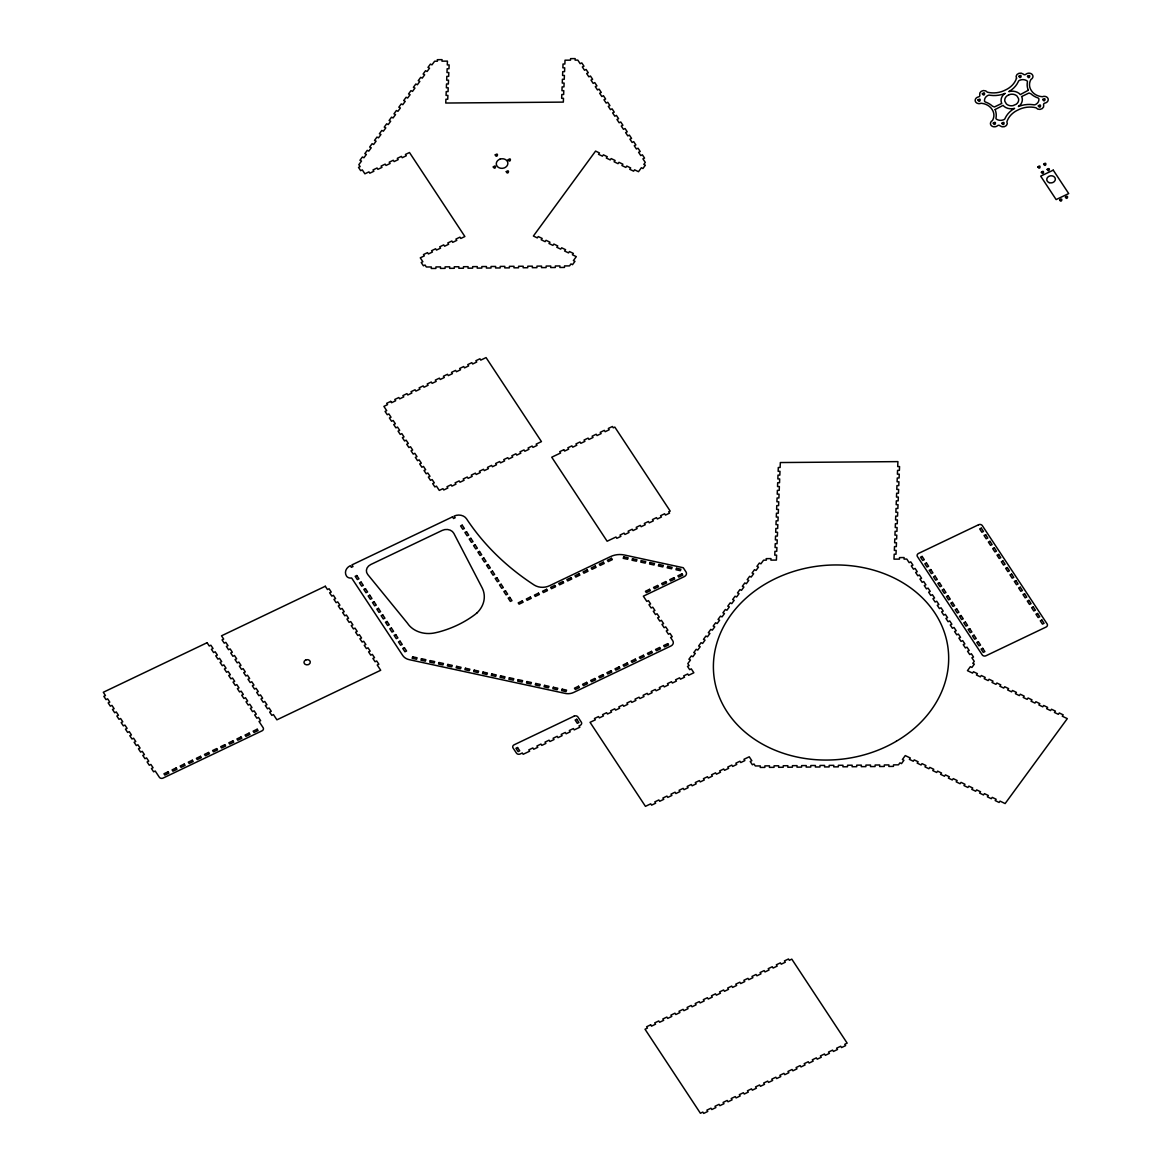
<?xml version="1.0" encoding="UTF-8"?>
<svg xmlns="http://www.w3.org/2000/svg" width="1172" height="1172" viewBox="0 0 1172 1172"><rect width="100%" height="100%" fill="white"/><g stroke="black" fill="none" stroke-linecap="round" stroke-linejoin="round"><path stroke-width="1.5" d="M982.356 93.819C984.773 97.979 985.901 90.141 982.356 93.819M1038.319 105.934C1040.721 110.095 1041.864 102.242 1038.319 105.934M493.28 166.966C495.61 171.156 496.869 163.333 493.28 166.966M437.449 59.684L437.39 61.208L434.636 61.222L431.955 64.841L430.402 64.094L427.97 67.405L429.538 68.166L427.106 71.477L425.539 70.73L423.107 74.041L424.674 74.788L422.242 78.114L420.689 77.367L418.258 80.678L419.81 81.425L417.378 84.75L415.826 84.003L413.394 87.314L414.961 88.061L412.529 91.387L410.962 90.64L408.545 93.95L410.097 94.698L407.666 98.023L406.113 97.276L403.681 100.587L405.234 101.334L402.816 104.66L401.249 103.912L398.817 107.223L400.385 107.971L397.953 111.296L396.385 110.534L393.968 113.86L395.521 114.607L393.089 117.933L391.536 117.171L389.104 120.496L390.657 121.243L388.24 124.554L386.672 123.807L384.24 127.133L385.808 127.88L383.376 131.191L381.808 130.444L379.391 133.769L380.944 134.516L378.512 137.827L376.959 137.08L374.527 140.406L376.095 141.153L373.663 144.464L372.095 143.716L369.663 147.042L371.231 147.789L368.799 151.1L367.246 150.353L364.814 153.679L366.367 154.426L363.935 157.737L362.382 156.989L359.95 160.3L361.518 161.062L358.852 164.651L360.141 166.614L358.515 167.391L360.683 170.673L362.309 169.896L364.888 173.808L368.946 171.874L369.81 173.192L373.868 171.259L373.004 169.94L377.047 168.006L377.926 169.325L381.969 167.376L381.105 166.072L385.163 164.139L386.028 165.442L390.086 163.509L389.221 162.19L393.265 160.256L394.144 161.575L398.187 159.641L397.323 158.323L401.381 156.389L402.245 157.707L406.303 155.759L405.439 154.455L409.482 152.521L464.874 236.524L460.83 238.458L459.951 237.154L455.908 239.088L456.772 240.406L452.714 242.34L451.85 241.022L447.792 242.956L448.656 244.274L444.613 246.208L443.734 244.889L439.69 246.838L440.555 248.142L436.497 250.076L435.632 248.772L431.574 250.705L432.439 252.024L428.395 253.958L427.531 252.639L423.473 254.573L424.337 255.892L420.279 257.825L422.858 261.737L421.231 262.513L423.4 265.795L425.026 265.019L426.344 266.996L431.34 266.952L431.267 268.476L435.867 268.447L435.925 266.923L440.526 266.894L440.452 268.417L445.052 268.373L445.111 266.85L449.711 266.82L449.638 268.344L454.238 268.3L454.297 266.776L458.897 266.747L458.823 268.271L463.423 268.227L463.482 266.703L468.082 266.674L468.009 268.198L472.609 268.154L472.668 266.63L477.268 266.601L477.209 268.124L481.795 268.08L481.853 266.557L486.453 266.527L486.395 268.051L490.98 268.022L491.039 266.484L495.639 266.454L495.58 267.978L500.166 267.949L500.224 266.425L504.824 266.381L504.766 267.905L509.351 267.875L509.41 266.352L514.01 266.308L513.951 267.831L518.537 267.802L518.595 266.278L523.195 266.234L523.137 267.758L527.722 267.729L527.781 266.205L532.381 266.161L532.322 267.685L536.908 267.656L536.966 266.132L541.567 266.088L541.508 267.612L546.093 267.582L546.152 266.059L550.752 266.029L550.693 267.553L555.279 267.509L555.338 265.985L559.938 265.956L559.879 267.48L564.465 267.436L564.523 265.912L569.519 265.898L570.969 263.92L572.537 264.667L574.954 261.341L573.401 260.594L576.302 256.639L572.405 254.764L573.372 253.43L569.475 251.555L568.493 252.888L564.596 251.013L565.578 249.68L561.666 247.805L560.699 249.138L556.803 247.263L557.769 245.944L553.873 244.069L552.891 245.388L548.994 243.512L549.961 242.194L546.064 240.319L545.097 241.637L541.2 239.762L542.167 238.443L538.27 236.568L537.289 237.901L533.392 236.026L595.581 151.085L599.478 152.961L598.511 154.294L602.408 156.154L603.39 154.836L607.286 156.711L606.305 158.03L610.216 159.905L611.183 158.586L615.08 160.461L614.113 161.78L618.01 163.655L618.992 162.337L622.889 164.197L621.922 165.53L625.819 167.406L626.786 166.072L630.683 167.948L629.716 169.281L633.613 171.156L634.594 169.823L638.491 171.698L641.377 167.757L642.945 168.504L645.376 165.179L643.809 164.432L645.274 162.41L642.915 158.85L644.541 158.074L642.373 154.792L640.762 155.568L638.593 152.287L640.22 151.51L638.051 148.229L636.425 149.005L634.272 145.724L635.883 144.947L633.73 141.666L632.104 142.442L629.935 139.16L631.562 138.384L629.393 135.102L627.782 135.879L625.614 132.597L627.24 131.821L625.072 128.539L623.445 129.316L621.277 126.034L622.903 125.258L620.75 121.976L619.124 122.752L616.955 119.471L618.582 118.694L616.413 115.413L614.787 116.189L612.634 112.908L614.245 112.131L612.092 108.85L610.466 109.626L608.297 106.344L609.923 105.568L607.755 102.286L606.144 103.063L603.976 99.781L605.602 99.005L603.433 95.723L601.807 96.5L599.654 93.218L601.265 92.442L599.112 89.16L597.486 89.936L595.317 86.655L596.944 85.878L594.775 82.597L593.164 83.373L590.996 80.092L592.622 79.315L590.454 76.034L588.827 76.81L586.659 73.528L588.285 72.752L586.117 69.47L584.506 70.247L582.337 66.965L583.964 66.189L581.795 62.907L580.169 63.684L577.811 60.109L575.1 60.124L575.159 58.6L570.574 58.629L570.515 60.153L565.021 60.197L564.875 64.021L563.029 64.021L562.882 67.844L564.714 67.829L564.567 71.639L562.721 71.653L562.575 75.462L564.406 75.448L564.259 79.257L562.413 79.271L562.267 83.08L564.098 83.066L563.952 86.874L562.106 86.889L561.959 90.698L563.791 90.684L563.644 94.493L561.813 94.507L561.652 98.316L563.483 98.301L563.336 102.111L445.756 103.033L445.917 99.224L447.748 99.21L447.894 95.401L446.063 95.415L446.224 91.606L448.056 91.592L448.202 87.783L446.371 87.797L446.517 83.988L448.363 83.974L448.51 80.165L446.678 80.179L446.825 76.37L448.671 76.356L448.817 72.547L446.986 72.561L447.133 68.752L448.979 68.738L449.125 64.914L447.294 64.929L447.44 61.12L441.976 61.164L442.034 59.64L437.449 59.684M766.385 558.634L766.312 560.157L763.573 560.172L760.921 563.805L759.353 563.043L756.922 566.369L758.489 567.116L756.057 570.427L754.49 569.68L752.072 573.005L753.625 573.753L751.193 577.063L749.64 576.316L747.209 579.642L748.762 580.389L746.344 583.7L744.777 582.953L742.345 586.278L743.912 587.025L741.48 590.336L739.913 589.589L737.496 592.915L739.049 593.662L736.617 596.973L735.064 596.226L732.632 599.551L734.199 600.298L731.768 603.609L730.2 602.862L727.768 606.173L729.336 606.935L726.904 610.246L725.351 609.499L722.919 612.81L724.472 613.571L722.04 616.882L720.487 616.135L718.055 619.446L719.623 620.193L717.191 623.519L715.623 622.772L713.191 626.082L714.759 626.83L712.327 630.155L710.774 629.408L708.342 632.719L709.895 633.466L707.463 636.792L705.91 636.044L703.478 639.355L705.046 640.102L702.614 643.428L701.046 642.681L698.629 645.992L700.182 646.739L697.75 650.064L696.197 649.317L693.765 652.628L695.318 653.375L692.901 656.701L691.333 655.939L688.902 659.265L690.469 660.012L687.817 663.616L689.121 665.593L687.495 666.37L689.663 669.652L691.29 668.875L693.853 672.772L688.579 675.292L687.715 673.973L683.657 675.907L684.536 677.226L680.478 679.159L679.614 677.841L675.555 679.789L676.42 681.093L672.362 683.027L671.497 681.723L667.454 683.657L668.318 684.975L664.26 686.909L663.396 685.591L659.338 687.525L660.202 688.843L656.144 690.777L655.28 689.473L651.236 691.407L652.101 692.711L648.043 694.644L647.178 693.341L643.12 695.274L643.985 696.593L639.927 698.527L639.062 697.208L635.019 699.142L635.883 700.46L631.825 702.394L630.961 701.09L626.903 703.024L627.767 704.328L623.709 706.262L622.845 704.958L618.801 706.892L619.666 708.21L615.608 710.144L614.743 708.826L610.685 710.759L611.55 712.078L607.492 714.012L606.627 712.708L602.584 714.642L603.448 715.946L599.39 717.879L598.526 716.575L594.468 718.509L595.332 719.828L590.058 722.333L645.45 806.351L650.724 803.831L651.588 805.149L655.646 803.216L654.782 801.897L658.84 799.963L659.704 801.282L663.748 799.333L662.883 798.029L666.941 796.096L667.806 797.399L671.864 795.466L670.999 794.147L675.057 792.213L675.922 793.532L679.965 791.598L679.101 790.28L683.159 788.346L684.023 789.664L688.081 787.716L687.217 786.412L691.275 784.478L692.139 785.782L696.183 783.848L695.318 782.53L699.376 780.596L700.241 781.914L704.299 779.981L703.434 778.662L707.492 776.728L708.357 778.047L712.4 776.098L711.536 774.795L715.594 772.861L716.458 774.165L720.516 772.231L719.652 770.912L723.695 768.979L724.574 770.297L728.618 768.363L727.753 767.045L731.811 765.111L732.676 766.429L736.734 764.481L735.87 763.177L739.913 761.243L740.792 762.547L744.835 760.613L743.971 759.295L749.245 756.79L751.838 760.716L750.212 761.492L752.38 764.774L753.992 763.998L755.295 765.961L760.306 765.917L760.247 767.44L764.833 767.411L764.891 765.887L769.491 765.843L769.433 767.382L774.018 767.338L774.077 765.814L778.677 765.785L778.618 767.308L783.204 767.264L783.262 765.741L787.862 765.712L787.804 767.235L792.389 767.191L792.448 765.668L797.048 765.638L796.989 767.162L801.575 767.118L801.633 765.594L806.233 765.565L806.175 767.089L810.76 767.045L810.819 765.521L815.419 765.492L815.36 767.015L819.946 766.971L820.004 765.448L824.605 765.419L824.546 766.942L829.131 766.913L829.19 765.389L833.79 765.345L833.732 766.869L838.317 766.84L838.376 765.316L842.976 765.272L842.917 766.796L847.503 766.766L847.561 765.243L852.161 765.199L852.103 766.722L856.688 766.693L856.747 765.169L861.347 765.126L861.288 766.649L865.874 766.62L865.932 765.096L870.532 765.052L870.474 766.576L875.059 766.547L875.132 765.023L879.718 764.979L879.659 766.517L884.245 766.473L884.318 764.95L888.903 764.92L888.845 766.444L893.43 766.4L893.504 764.877L898.47 764.833L899.949 762.855L901.517 763.602L903.934 760.276L902.381 759.529L905.267 755.588L910.336 758.02L909.369 759.353L913.266 761.229L914.233 759.896L918.145 761.771L917.163 763.104L921.06 764.979L922.042 763.646L925.939 765.521L924.972 766.854L928.869 768.729L929.836 767.396L933.747 769.272L932.766 770.59L936.677 772.465L937.644 771.147L941.541 773.022L940.574 774.34L944.471 776.216L945.438 774.897L949.349 776.772L948.368 778.091L952.279 779.966L953.246 778.633L957.143 780.508L956.176 781.841L960.073 783.716L961.055 782.383L964.952 784.258L963.97 785.592L967.882 787.467L968.848 786.134L972.745 788.009L971.778 789.342L975.675 791.217L976.657 789.884L980.554 791.759L979.587 793.078L983.484 794.953L984.451 793.634L988.348 795.51L987.381 796.828L991.278 798.703L992.259 797.385L996.156 799.245L995.189 800.579L999.086 802.454L1000.053 801.121L1005.122 803.567L1067.311 718.626L1062.242 716.195L1063.224 714.861L1059.312 712.986L1058.345 714.319L1054.448 712.444L1055.415 711.111L1051.518 709.25L1050.537 710.569L1046.64 708.694L1047.622 707.375L1043.71 705.5L1042.743 706.819L1038.846 704.943L1039.813 703.625L1035.916 701.75L1034.935 703.068L1031.038 701.208L1032.005 699.874L1028.108 697.999L1027.141 699.332L1023.244 697.457L1024.211 696.124L1020.314 694.249L1019.332 695.582L1015.435 693.707L1016.402 692.374L1012.505 690.498L1011.539 691.832L1007.627 689.956L1008.609 688.623L1004.712 686.763L1003.73 688.081L999.833 686.206L1000.8 684.888L996.903 683.012L995.936 684.331L992.025 682.456L993.006 681.137L989.095 679.262L988.128 680.58L984.231 678.72L985.198 677.387L981.301 675.512L980.334 676.845L976.423 674.969L977.404 673.636L973.493 671.761L972.526 673.094L967.457 670.662L970.357 666.692L971.925 667.439L974.357 664.114L972.789 663.367L974.24 661.36L971.896 657.8L973.507 657.023L971.354 653.742L969.727 654.518L967.559 651.236L969.185 650.46L967.017 647.178L965.406 647.955L963.238 644.673L964.864 643.897L962.695 640.615L961.069 641.392L958.901 638.11L960.527 637.334L958.359 634.052L956.748 634.828L954.579 631.547L956.206 630.77L954.037 627.489L952.411 628.265L950.258 624.984L951.869 624.207L949.716 620.926L948.089 621.702L945.921 618.42L947.547 617.644L945.379 614.362L943.768 615.139L941.599 611.857L943.226 611.081L941.057 607.799L939.431 608.576L937.278 605.294L938.889 604.518L936.736 601.236L935.11 602.012L932.941 598.731L934.567 597.954L932.399 594.673L930.773 595.449L928.62 592.168L930.231 591.391L928.078 588.11L926.451 588.886L924.283 585.604L925.909 584.828L923.741 581.546L922.13 582.323L919.961 579.041L921.588 578.265L919.419 574.983L917.793 575.76L915.64 572.478L917.251 571.702L915.098 568.42L913.471 569.196L911.303 565.915L912.929 565.138L910.761 561.857L909.15 562.633L906.791 559.059L904.037 559.088L904.095 557.55L899.495 557.594L899.437 559.117L893.987 559.161L894.192 554.21L896.023 554.195L896.17 550.386L894.339 550.4L894.5 546.592L896.331 546.577L896.477 542.768L894.646 542.783L894.793 538.959L896.639 538.944L896.785 535.135L894.954 535.15L895.1 531.341L896.946 531.326L897.093 527.517L895.262 527.532L895.408 523.723L897.254 523.708L897.4 519.899L895.569 519.914L895.716 516.105L897.562 516.09L897.708 512.281L895.877 512.296L896.023 508.487L897.869 508.472L898.016 504.663L896.184 504.678L896.331 500.869L898.177 500.854L898.323 497.045L896.492 497.06L896.639 493.236L898.47 493.222L898.631 489.413L896.8 489.427L896.946 485.618L898.778 485.604L898.939 481.795L897.093 481.809L897.254 478L899.085 477.986L899.246 474.177L897.4 474.191L897.562 470.382L899.393 470.368L899.554 466.559L897.708 466.573L897.913 461.622L780.332 462.544L780.127 467.496L778.296 467.511L778.149 471.32L779.981 471.305L779.834 475.114L777.988 475.129L777.842 478.938L779.673 478.923L779.527 482.732L777.681 482.747L777.534 486.556L779.365 486.541L779.219 490.35L777.373 490.365L777.226 494.174L779.058 494.159L778.911 497.968L777.065 497.983L776.919 501.806L778.75 501.792L778.604 505.601L776.758 505.615L776.611 509.424L778.442 509.41L778.296 513.219L776.45 513.233L776.303 517.042L778.135 517.028L777.988 520.837L776.142 520.851L775.996 524.66L777.827 524.646L777.681 528.455L775.849 528.469L775.688 532.278L777.534 532.264L777.373 536.073L775.542 536.087L775.381 539.896L777.226 539.882L777.065 543.691L775.234 543.705L775.073 547.529L776.919 547.514L776.758 551.323L774.926 551.338L774.765 555.147L776.611 555.132L776.406 560.084L770.912 560.128L770.971 558.605L766.385 558.634M1041.366 172.24C1043.519 176.327 1044.926 168.768 1041.366 172.24M1001.84 123.309C1004.052 127.558 1005.547 119.749 1001.84 123.309M1018.849 76.356C1021.061 80.59 1022.555 72.781 1018.849 76.356M995.16 109.597L995.482 110.739A20.437 16.862 -6.4 0 1 996.024 117.771L995.995 117.903A1.538 1.275 -6.4 0 0 996.493 119.163L997.064 119.515A6.666 5.494 -6.4 0 0 1003.335 119.852L1003.994 119.573A2.271 1.875 -6.4 0 0 1005.078 118.431L1005.298 117.918A23.909 19.734 -6.4 0 1 1013.897 108.762L1014.586 108.381A10.665 8.805 -6.4 0 1 1004.272 106.579L1003.1 105.377L995.174 109.494M1028.254 90.288L1020.299 94.61L1019.127 93.408A10.665 8.805 -6.4 0 0 1008.814 91.606L1009.502 91.226A23.909 19.734 -6.4 0 0 1018.102 82.055L1018.322 81.557A2.271 1.875 -6.4 0 1 1019.42 80.414L1020.065 80.121A6.666 5.494 -6.4 0 1 1026.35 80.472L1026.921 80.824A1.538 1.275 -6.4 0 1 1027.405 82.084L1027.375 82.216A20.437 16.862 -6.4 0 0 1027.932 89.248L1028.254 90.288M508.165 159.802C510.201 164.109 512.003 156.33 508.165 159.802M1037.894 167.025C1040.355 171.053 1041.132 163.274 1037.894 167.025M1043.651 164.256C1046.025 168.27 1047.182 160.549 1043.651 164.256M506.275 171.639C507.93 176.064 510.362 168.416 506.275 171.639M977.975 99.957C979.646 104.381 982.063 96.719 977.975 99.957M993.255 123.119C994.925 127.558 997.343 119.896 993.255 123.119M1027.507 76.297C1029.177 80.722 1031.609 73.074 1027.507 76.297M1042.787 99.459C1044.457 103.898 1046.889 96.236 1042.787 99.459M1047.167 169.354C1048.779 173.646 1051.123 166.248 1047.167 169.354M1059.664 199.811C1061.275 204.089 1063.619 196.691 1059.664 199.811M1065.421 197.057C1067.033 201.35 1069.377 193.937 1065.421 197.057M495.243 154.865C496.796 159.333 499.418 151.73 495.243 154.865M412.676 656.833L412.148 658.298L416.543 659.25L417.071 657.77L412.676 656.833M421.466 658.723L420.938 660.202L425.333 661.155L425.861 659.675L421.466 658.723M430.271 660.627L429.728 662.107L434.123 663.059L434.666 661.579L430.271 660.627M439.06 662.532L438.518 664.011L442.913 664.963L443.456 663.484L439.06 662.532M447.851 664.436L447.323 665.916L451.718 666.868L452.245 665.388L447.851 664.436M456.641 666.341L456.113 667.82L460.508 668.773L461.036 667.293L456.641 666.341M465.445 668.245L464.903 669.725L469.298 670.662L469.84 669.197L465.445 668.245M474.235 670.15L473.693 671.615L478.088 672.567L478.63 671.102L474.235 670.15M483.025 672.054L482.498 673.519L486.893 674.471L487.42 673.006L483.025 672.054M491.815 673.944L491.288 675.424L495.683 676.376L496.21 674.896L491.815 673.944M500.605 675.848L500.078 677.328L504.473 678.28L505.015 676.801L500.605 675.848M509.41 677.753L508.868 679.233L513.263 680.185L513.805 678.705L509.41 677.753M518.2 679.657L517.658 681.137L522.067 682.089L522.595 680.61L518.2 679.657M526.99 681.562L526.462 683.042L530.857 683.994L531.385 682.514L526.99 681.562M535.78 683.466L535.252 684.946L539.647 685.898L540.189 684.419L535.78 683.466M544.584 685.371L544.042 686.836L548.437 687.788L548.979 686.323L544.584 685.371M553.374 687.275L552.832 688.74L557.242 689.693L557.769 688.228L553.374 687.275M562.164 689.165L561.637 690.645L566.032 691.597L566.559 690.118L562.164 689.165M623.753 556.847L623.211 558.326L627.606 559.278L628.148 557.799L623.753 556.847M632.543 558.751L632.001 560.231L636.396 561.183L636.938 559.703L632.543 558.751M641.333 560.655L640.806 562.135L645.201 563.087L645.728 561.608L641.333 560.655M650.123 562.56L649.596 564.04L653.991 564.992L654.518 563.512L650.123 562.56M658.928 564.465L658.386 565.944L662.781 566.896L663.323 565.417L658.928 564.465M667.718 566.369L667.176 567.834L671.571 568.786L672.113 567.321L667.718 566.369M676.508 568.274L675.98 569.739L680.375 570.691L680.903 569.226L676.508 568.274M476.901 612.985L474.924 614.582A94.405 77.894 -6.4 0 1 438.211 632.118L435.559 632.719A25.095 20.7 -6.4 0 1 407.504 623.255L367.759 574.529A8.336 6.886 -6.4 0 1 370.777 564.523L442.21 530.418A8.351 6.886 -6.4 0 1 453.857 533.377L482.044 587.67A28.67 23.66 -6.4 0 1 476.901 612.985M1005.034 93.452L1004.082 94.112A10.665 8.805 -6.4 0 0 1001.459 102.755L1001.811 103.429L994.413 106.974L992.479 106.183A20.437 16.862 -6.4 0 0 985.696 102.125L985.564 102.067A1.538 1.275 -6.4 0 1 984.553 101.056L984.495 100.455A6.666 5.494 -6.4 0 1 987.425 95.723L988.04 95.401A2.271 1.875 -6.4 0 1 989.769 95.196L990.384 95.298A23.909 19.734 -6.4 0 0 1004.052 93.819L1005.034 93.452M1019.332 105.876L1018.38 106.52L1019.347 106.169A23.909 19.734 -6.4 0 1 1033.015 104.689L1033.631 104.791A2.271 1.875 -6.4 0 0 1035.359 104.586L1035.989 104.264A6.666 5.494 -6.4 0 0 1038.905 99.532L1038.861 98.931A1.538 1.275 -6.4 0 0 1037.85 97.921L1037.703 97.862A20.437 16.862 -6.4 0 1 1030.935 93.804L1028.987 93.013L1021.588 96.544L1021.955 97.232A10.665 8.805 -6.4 0 1 1019.332 105.876M896.346 741.246L895.144 741.949A117.874 97.261 -6.4 0 1 727.255 712.093A117.874 97.261 -6.4 0 1 784.742 574.558L786.06 574.046A117.874 97.261 -6.4 0 1 934.817 612.927A117.874 97.261 -6.4 0 1 896.346 741.246M1008.682 94.888L1007.158 95.767A7.003 5.772 -6.4 0 0 1004.844 101.305L1006.396 103.956A7.003 5.772 -6.4 0 0 1012.989 105.641L1016.256 104.22A7.003 5.772 -6.4 0 0 1018.571 98.682L1017.003 96.031A7.003 5.772 -6.4 0 0 1010.411 94.346L1008.682 94.888M499.975 159.158L498.745 159.744A5.801 4.791 -6.4 0 0 496.957 165.984A5.801 4.791 -6.4 0 0 504.165 167.948L505.396 167.362A5.801 4.791 -6.4 0 0 507.183 161.106A5.801 4.791 -6.4 0 0 499.975 159.158M390.73 401.395L386.672 403.329L387.536 404.648L383.889 406.391L386.701 410.654L385.075 411.431L387.243 414.712L388.87 413.936L391.023 417.217L389.412 417.994L391.565 421.275L393.191 420.499L395.36 423.781L393.733 424.557L395.902 427.839L397.528 427.062L399.681 430.344L398.07 431.12L400.223 434.402L401.85 433.625L404.018 436.907L402.392 437.683L404.56 440.965L406.171 440.189L408.339 443.47L406.713 444.247L408.882 447.528L410.508 446.752L412.661 450.033L411.05 450.81L413.203 454.091L414.829 453.315L416.998 456.597L415.371 457.373L417.54 460.655L419.151 459.878L421.319 463.16L419.693 463.936L421.861 467.218L423.488 466.441L425.656 469.723L424.03 470.499L426.183 473.781L427.809 473.005L429.978 476.286L428.351 477.063L430.52 480.344L432.146 479.568L434.299 482.849L432.688 483.626L434.841 486.907L436.467 486.131L439.28 490.394L442.928 488.665L443.792 489.969L447.851 488.035L446.986 486.717L451.044 484.783L451.909 486.102L455.952 484.168L455.088 482.849L459.146 480.916L460.01 482.219L464.068 480.286L463.204 478.982L467.247 477.033L468.126 478.352L472.17 476.418L471.305 475.1L475.363 473.166L476.228 474.484L480.286 472.55L479.421 471.232L483.465 469.298L484.344 470.602L488.387 468.668L487.523 467.364L491.581 465.416L492.445 466.734L496.503 464.801L495.639 463.482L499.682 461.548L500.547 462.867L504.605 460.933L503.74 459.614L507.798 457.681L508.663 458.985L512.721 457.051L511.856 455.747L515.9 453.798L516.764 455.117L520.822 453.183L519.958 451.865L524.016 449.931L524.88 451.249L528.938 449.315L528.074 447.997L532.117 446.063L532.982 447.367L537.04 445.433L536.175 444.129L541.449 441.61L486.058 357.592L480.784 360.112L479.919 358.793L475.861 360.742L476.726 362.045L472.682 363.979L471.818 362.675L467.76 364.609L468.624 365.913L464.566 367.862L463.702 366.543L459.644 368.477L460.523 369.795L456.465 371.729L455.6 370.411L451.542 372.359L452.407 373.663L448.349 375.597L447.484 374.293L443.426 376.227L444.305 377.531L440.247 379.479L439.383 378.16L435.325 380.094L436.189 381.413L432.131 383.347L431.267 382.028L427.209 383.977L428.088 385.28L424.03 387.214L423.165 385.91L419.107 387.844L419.972 389.148L415.913 391.096L415.049 389.778L411.006 391.712L411.87 393.03L407.812 394.964L406.948 393.646L402.89 395.594L403.754 396.898L399.696 398.832L398.832 397.528L394.788 399.462L395.653 400.78L391.595 402.714L390.73 401.395M1053.247 170.145L1040.677 176.137L1056.133 199.577L1068.703 193.57L1053.247 170.145M563.761 449.74L559.703 451.674L560.582 452.993L551.734 457.212L607.125 541.23L615.959 537.01L616.824 538.314L620.882 536.38L620.017 535.062L624.075 533.128L624.94 534.447L628.998 532.513L628.133 531.194L632.177 529.261L633.041 530.579L637.099 528.631L636.235 527.327L640.293 525.393L641.157 526.697L645.215 524.763L644.351 523.445L648.394 521.511L649.259 522.829L653.317 520.895L652.452 519.577L656.51 517.643L657.375 518.962L661.433 517.013L660.568 515.709L664.612 513.775L665.476 515.079L669.534 513.146L668.67 511.827L670.208 511.095L614.817 427.091L613.278 427.824L612.414 426.505L608.356 428.439L609.22 429.758L605.177 431.692L604.312 430.373L600.254 432.322L601.119 433.625L597.061 435.559L596.196 434.255L592.138 436.189L593.003 437.508L588.959 439.441L588.095 438.123L584.037 440.057L584.901 441.375L580.843 443.309L579.979 441.99L575.921 443.939L576.785 445.243L572.742 447.177L571.877 445.873L567.819 447.807L568.684 449.125L564.626 451.059L563.761 449.74M452.48 516.881L351.922 564.904L353.006 566.545L351.38 567.321L350.311 565.68A9.215 7.603 -6.4 0 0 346.531 576.111A4.835 3.999 -6.4 0 0 351.629 577.986L402.714 655.456A11.061 9.127 -6.4 0 0 409.233 659.66L565.241 693.414A11.119 9.171 -6.4 0 0 573.694 692.432L670.882 646.021A4.6 3.794 -6.4 0 0 672.772 640.791L670.604 637.509L672.23 636.748L670.062 633.466L668.45 634.228L666.282 630.946L667.908 630.184L665.74 626.903L664.114 627.665L661.96 624.383L663.572 623.621L661.418 620.34L659.792 621.101L657.624 617.82L659.25 617.043L657.082 613.762L655.47 614.538L653.302 611.257L654.928 610.48L652.76 607.199L651.134 607.975L648.98 604.693L650.592 603.917L648.438 600.635L646.812 601.412L643.355 596.167L684.302 576.609A4.146 3.413 -6.4 0 0 686.001 571.907L683.247 567.731L624.412 555.001A18.327 15.133 -6.4 0 0 610.378 556.671L549.565 585.722A13.976 11.53 -6.4 0 1 534.344 585.121L533.861 584.813A277.222 228.745 -6.4 0 1 466.529 518.8A9.215 7.603 -6.4 0 0 454.091 516.105L455.175 517.746L453.549 518.522L452.48 516.881M207.092 642.71L103.297 692.271L105.465 695.553L103.839 696.329L106.007 699.611L107.634 698.834L109.787 702.116L108.176 702.892L110.329 706.174L111.955 705.398L114.124 708.679L112.497 709.456L114.666 712.737L116.292 711.961L118.445 715.242L116.834 716.019L118.987 719.3L120.613 718.524L122.782 721.806L121.156 722.582L123.324 725.864L124.935 725.087L127.103 728.369L125.477 729.145L127.645 732.427L129.272 731.65L131.425 734.932L129.814 735.708L131.967 738.99L133.593 738.213L135.762 741.495L134.135 742.272L136.304 745.553L137.915 744.777L140.083 748.058L138.457 748.835L140.625 752.116L142.251 751.34L144.42 754.622L142.794 755.398L144.962 758.68L146.573 757.903L148.741 761.185L147.115 761.961L149.284 765.243L150.91 764.466L153.063 767.748L151.452 768.524L153.605 771.806L155.231 771.029L159.348 777.27A2.769 2.285 -6.4 0 0 163.069 778.076L262.015 730.83A2.74 2.271 -6.4 0 0 263.143 727.709L259.027 721.469L260.638 720.692L258.485 717.411L256.858 718.187L254.69 714.905L256.316 714.129L254.148 710.847L252.522 711.624L250.369 708.342L251.98 707.566L249.826 704.284L248.2 705.061L246.032 701.779L247.658 701.003L245.49 697.721L243.879 698.497L241.71 695.216L243.337 694.439L241.168 691.158L239.542 691.934L237.389 688.653L239 687.876L236.847 684.595L235.22 685.371L233.052 682.089L234.678 681.313L232.51 678.031L230.899 678.808L228.73 675.526L230.357 674.75L228.188 671.468L226.562 672.245L224.409 668.963L226.02 668.187L223.867 664.905L222.24 665.681L220.072 662.4L221.698 661.623L219.53 658.342L217.904 659.118L215.751 655.837L217.362 655.06L215.209 651.779L213.582 652.555L211.414 649.273L213.04 648.497L210.872 645.215L209.261 645.992L207.092 642.71M325.303 586.249L221.508 635.81L223.676 639.092L222.05 639.868L224.218 643.15L225.844 642.373L227.998 645.655L226.386 646.431L228.54 649.713L230.166 648.936L232.334 652.233L230.708 652.994L232.876 656.276L234.488 655.514L236.656 658.796L235.03 659.558L237.198 662.839L238.824 662.077L240.978 665.359L239.366 666.121L241.52 669.402L243.146 668.641L245.314 671.922L243.688 672.684L245.856 675.966L247.468 675.204L249.636 678.485L248.01 679.247L250.178 682.529L251.804 681.767L253.972 685.049L252.346 685.81L254.514 689.092L256.126 688.33L258.294 691.612L256.668 692.374L258.836 695.67L260.462 694.893L262.616 698.175L261.004 698.952L263.158 702.233L264.784 701.457L266.952 704.738L265.326 705.515L267.494 708.796L269.106 708.02L271.274 711.301L269.648 712.078L271.816 715.36L273.442 714.583L276.9 719.828L380.695 670.267L377.223 665.007L378.849 664.231L376.681 660.949L375.069 661.726L372.901 658.444L374.527 657.668L372.359 654.386L370.733 655.163L368.579 651.881L370.191 651.105L368.037 647.823L366.411 648.599L364.243 645.318L365.869 644.541L363.701 641.26L362.089 642.036L359.921 638.755L361.547 637.978L359.379 634.697L357.753 635.473L355.585 632.191L357.211 631.415L355.043 628.133L353.431 628.91L351.263 625.628L352.889 624.852L350.721 621.57L349.095 622.347L346.941 619.065L348.553 618.289L346.399 615.007L344.773 615.783L342.605 612.502L344.231 611.725L342.063 608.444L340.451 609.22L338.283 605.939L339.909 605.162L337.741 601.881L336.115 602.657L333.961 599.375L335.573 598.599L333.419 595.317L331.793 596.094L329.625 592.812L331.251 592.036L329.083 588.754L327.457 589.531L325.303 586.249M356.801 575.525L355.175 576.302L357.343 579.583L358.954 578.807L356.801 575.525M462.208 525.173L460.581 525.95L462.75 529.231L464.376 528.455L462.208 525.173M361.123 582.088L359.496 582.865L361.665 586.147L363.291 585.37L361.123 582.088M466.529 531.736L464.918 532.513L467.071 535.794L468.697 535.018L466.529 531.736M365.444 588.652L363.833 589.428L365.986 592.71L367.612 591.933L365.444 588.652M470.866 538.3L469.24 539.076L471.408 542.358L473.019 541.581L470.866 538.3M369.781 595.215L368.155 595.991L370.323 599.273L371.949 598.496L369.781 595.215M475.187 544.863L473.561 545.639L475.729 548.921L477.356 548.144L475.187 544.863M374.102 601.778L372.491 602.555L374.644 605.836L376.271 605.06L374.102 601.778M479.524 551.426L477.898 552.202L480.051 555.484L481.677 554.708L479.524 551.426M378.439 608.341L376.813 609.118L378.981 612.399L380.592 611.623L378.439 608.341M483.846 557.989L482.219 558.766L484.388 562.047L486.014 561.271L483.846 557.989M382.761 614.904L381.134 615.681L383.303 618.962L384.929 618.186L382.761 614.904M488.167 564.552L486.556 565.329L488.709 568.61L490.336 567.834L488.167 564.552M387.082 621.468L385.471 622.244L387.624 625.526L389.25 624.749L387.082 621.468M492.504 571.116L490.878 571.892L493.046 575.174L494.657 574.397L492.504 571.116M391.419 628.031L389.793 628.807L391.961 632.089L393.572 631.312L391.419 628.031M496.825 577.679L495.199 578.455L497.368 581.737L498.994 580.96L496.825 577.679M395.74 634.594L394.114 635.37L396.283 638.652L397.909 637.876L395.74 634.594M501.147 584.242L499.536 585.018L501.689 588.3L503.315 587.524L501.147 584.242M400.062 641.157L398.451 641.934L400.604 645.215L402.23 644.439L400.062 641.157M505.484 590.805L503.857 591.582L506.026 594.863L507.637 594.087L505.484 590.805M404.399 647.72L402.772 648.497L404.941 651.779L406.567 651.002L404.399 647.72M509.805 597.368L508.179 598.145L510.347 601.426L511.974 600.65L509.805 597.368M522.273 600.914L518.214 602.848L519.079 604.166L523.137 602.232L522.273 600.914M530.374 597.046L526.331 598.98L527.195 600.298L531.238 598.35L530.374 597.046M538.49 593.164L534.432 595.112L535.296 596.416L539.354 594.482L538.49 593.164M546.592 589.296L542.548 591.23L543.412 592.549L547.456 590.615L546.592 589.296M554.708 585.429L550.65 587.362L551.514 588.681L555.572 586.733L554.708 585.429M562.809 581.546L558.766 583.495L559.63 584.799L563.673 582.865L562.809 581.546M570.925 577.679L566.867 579.613L567.731 580.931L571.79 578.997L570.925 577.679M579.027 573.811L574.983 575.745L575.848 577.063L579.891 575.115L579.027 573.811M587.143 569.929L583.085 571.877L583.949 573.181L588.007 571.247L587.143 569.929M595.244 566.061L591.201 567.995L592.065 569.314L596.109 567.38L595.244 566.061M603.36 562.194L599.302 564.128L600.167 565.446L604.225 563.498L603.36 562.194M611.462 558.312L607.404 560.26L608.283 561.564L612.326 559.63L611.462 558.312M168.021 771.835L163.963 773.769L164.827 775.088L168.885 773.139L168.021 771.835M176.122 767.953L172.079 769.901L172.943 771.205L176.987 769.272L176.122 767.953M184.238 764.085L180.18 766.019L181.045 767.338L185.103 765.404L184.238 764.085M192.34 760.218L188.282 762.152L189.161 763.455L193.204 761.522L192.34 760.218M200.456 756.336L196.398 758.284L197.262 759.588L201.32 757.654L200.456 756.336M208.557 752.468L204.499 754.402L205.378 755.72L209.422 753.786L208.557 752.468M216.674 748.6L212.615 750.534L213.48 751.838L217.538 749.904L216.674 748.6M224.775 744.718L220.717 746.667L221.581 747.97L225.639 746.037L224.775 744.718M232.891 740.851L228.833 742.784L229.697 744.103L233.755 742.169L232.891 740.851M240.993 736.983L236.934 738.917L237.799 740.221L241.857 738.287L240.993 736.983M249.109 733.101L245.051 735.049L245.915 736.353L249.973 734.419L249.109 733.101M257.21 729.233L253.152 731.167L254.016 732.485L258.074 730.552L257.21 729.233M649.508 589.34L645.45 591.274L646.314 592.593L650.372 590.659L649.508 589.34M657.624 585.473L653.566 587.406L654.43 588.71L658.488 586.776L657.624 585.473M665.725 581.59L661.667 583.524L662.532 584.843L666.59 582.909L665.725 581.59M673.841 577.723L669.783 579.657L670.648 580.975L674.706 579.041L673.841 577.723M681.943 573.855L677.885 575.789L678.749 577.093L682.807 575.159L681.943 573.855M578.529 686.235L574.47 688.184L575.335 689.488L579.393 687.554L578.529 686.235M586.63 682.368L582.587 684.302L583.451 685.62L587.494 683.686L586.63 682.368M594.746 678.5L590.688 680.434L591.552 681.738L595.61 679.804L594.746 678.5M602.848 674.618L598.804 676.566L599.668 677.87L603.712 675.936L602.848 674.618M610.964 670.75L606.906 672.684L607.77 674.003L611.828 672.069L610.964 670.75M619.065 666.883L615.022 668.816L615.886 670.12L619.929 668.187L619.065 666.883M627.181 663L623.123 664.949L623.987 666.253L628.046 664.319L627.181 663M635.283 659.133L631.225 661.067L632.104 662.385L636.147 660.451L635.283 659.133M643.399 655.265L639.341 657.199L640.205 658.503L644.263 656.569L643.399 655.265M651.5 651.383L647.442 653.331L648.321 654.635L652.365 652.701L651.5 651.383M659.616 647.515L655.558 649.449L656.423 650.768L660.481 648.834L659.616 647.515M667.718 643.648L663.66 645.582L664.524 646.885L668.582 644.952L667.718 643.648M574.148 716.136L514.156 744.791A2.769 2.285 -6.4 0 0 513.014 747.912L516.471 753.171A2.769 2.285 -6.4 0 0 520.207 753.977L522.302 752.981L523.166 754.285L529.656 751.193L528.792 749.875L532.85 747.941L533.714 749.26L537.772 747.311L536.908 746.007L540.951 744.073L541.816 745.377L545.874 743.444L545.009 742.125L549.067 740.191L549.932 741.51L553.99 739.576L553.125 738.257L557.169 736.324L558.033 737.642L562.091 735.694L561.227 734.39L565.285 732.456L566.149 733.76L570.207 731.826L569.328 730.508L573.386 728.574L574.251 729.892L579.862 727.211L578.997 725.908L580.213 725.322A2.769 2.285 -6.4 0 0 581.341 722.186L577.884 716.942A2.769 2.285 -6.4 0 0 574.148 716.136M978.547 524.763L918.555 553.418A2.769 2.285 -6.4 0 0 917.412 556.553L982.283 654.943A2.754 2.271 -6.4 0 0 986.004 655.749L1046.025 627.079A2.754 2.271 -6.4 0 0 1047.153 623.973L982.283 525.569A2.769 2.285 -6.4 0 0 978.547 524.763M517.555 747.531L515.929 748.307L518.097 751.589L519.723 750.812L517.555 747.531M576.756 719.256L575.13 720.033L577.298 723.314L578.909 722.538L576.756 719.256M922.13 556.422L920.503 557.198L922.672 560.48L924.298 559.703L922.13 556.422M981.316 528.162L979.704 528.938L981.858 532.22L983.484 531.443L981.316 528.162M926.451 562.985L924.84 563.761L926.993 567.043L928.62 566.266L926.451 562.985M985.652 534.725L984.026 535.501L986.194 538.783L987.82 538.007L985.652 534.725M930.788 569.548L929.162 570.325L931.33 573.606L932.941 572.83L930.788 569.548M989.974 541.288L988.362 542.065L990.516 545.346L992.142 544.57L989.974 541.288M935.11 576.111L933.483 576.888L935.652 580.169L937.278 579.393L935.11 576.111M994.31 547.851L992.684 548.628L994.852 551.909L996.464 551.133L994.31 547.851M939.446 582.674L937.82 583.451L939.988 586.733L941.599 585.956L939.446 582.674M998.632 554.415L997.006 555.191L999.174 558.473L1000.8 557.696L998.632 554.415M943.768 589.238L942.142 590.014L944.31 593.296L945.936 592.519L943.768 589.238M1002.954 560.978L1001.342 561.754L1003.496 565.036L1005.122 564.259L1002.954 560.978M948.089 595.801L946.478 596.577L948.631 599.859L950.258 599.082L948.089 595.801M1007.29 567.541L1005.664 568.317L1007.832 571.599L1009.444 570.823L1007.29 567.541M952.426 602.364L950.8 603.14L952.968 606.422L954.579 605.646L952.426 602.364M1011.612 574.104L1009.986 574.881L1012.154 578.162L1013.78 577.386L1011.612 574.104M956.748 608.927L955.121 609.704L957.29 612.985L958.916 612.223L956.748 608.927M1015.948 580.667L1014.322 581.444L1016.49 584.725L1018.102 583.949L1015.948 580.667M961.069 615.505L959.458 616.267L961.611 619.548L963.238 618.787L961.069 615.505M1020.27 587.231L1018.644 588.007L1020.812 591.289L1022.438 590.512L1020.27 587.231M965.406 622.068L963.78 622.83L965.948 626.112L967.574 625.35L965.406 622.068M1024.592 593.794L1022.98 594.57L1025.134 597.852L1026.76 597.075L1024.592 593.794M969.727 628.632L968.116 629.393L970.269 632.675L971.896 631.913L969.727 628.632M1028.928 600.357L1027.302 601.133L1029.47 604.415L1031.082 603.639L1028.928 600.357M974.064 635.195L972.438 635.957L974.606 639.238L976.217 638.476L974.064 635.195M1033.25 606.92L1031.624 607.697L1033.792 610.978L1035.418 610.202L1033.25 606.92M978.386 641.758L976.759 642.52L978.928 645.801L980.554 645.04L978.386 641.758M1037.572 613.483L1035.96 614.26L1038.114 617.541L1039.74 616.765L1037.572 613.483M982.707 648.321L981.096 649.083L983.249 652.365L984.876 651.603L982.707 648.321M1041.908 620.047L1040.282 620.823L1042.45 624.105L1044.062 623.328L1041.908 620.047M650.636 1024.826L646.592 1026.76L647.457 1028.078L645.025 1029.236L700.402 1113.254L702.834 1112.082L703.713 1113.4L707.756 1111.466L706.892 1110.148L710.95 1108.214L711.814 1109.532L715.872 1107.584L715.008 1106.28L719.051 1104.346L719.916 1105.65L723.974 1103.716L723.109 1102.413L727.167 1100.464L728.032 1101.783L732.09 1099.849L731.225 1098.53L735.269 1096.596L736.133 1097.915L740.191 1095.966L739.327 1094.663L743.385 1092.729L744.249 1094.033L748.307 1092.099L747.443 1090.795L751.486 1088.847L752.351 1090.165L756.409 1088.231L755.544 1086.913L759.603 1084.979L760.467 1086.298L764.525 1084.349L763.661 1083.045L767.704 1081.111L768.568 1082.415L772.626 1080.481L771.762 1079.163L775.82 1077.229L776.684 1078.548L780.742 1076.614L779.878 1075.295L783.922 1073.362L784.786 1074.68L788.844 1072.732L787.98 1071.428L792.038 1069.494L792.902 1070.798L796.96 1068.864L796.096 1067.546L800.139 1065.612L801.003 1066.93L805.061 1064.996L804.197 1063.678L808.255 1061.744L809.12 1063.063L813.178 1061.114L812.299 1059.81L816.357 1057.877L817.221 1059.18L821.279 1057.247L820.415 1055.928L824.473 1053.994L825.337 1055.313L829.395 1053.379L828.516 1052.06L832.574 1050.127L833.438 1051.445L837.497 1049.497L836.632 1048.193L840.69 1046.259L841.555 1047.563L845.598 1045.629L844.734 1044.311L847.166 1043.153L791.789 959.136L789.357 960.308L788.478 958.989L784.434 960.923L785.299 962.241L781.241 964.175L780.376 962.871L776.318 964.805L777.183 966.109L773.139 968.043L772.26 966.739L768.217 968.673L769.081 969.991L765.023 971.925L764.159 970.606L760.101 972.54L760.965 973.859L756.922 975.793L756.057 974.489L751.999 976.423L752.864 977.726L748.805 979.66L747.941 978.356L743.883 980.29L744.747 981.609L740.704 983.542L739.84 982.224L735.782 984.158L736.646 985.476L732.588 987.41L731.724 986.106L727.666 988.04L728.53 989.344L724.486 991.292L723.622 989.974L719.564 991.908L720.428 993.226L716.37 995.16L715.506 993.841L711.448 995.775L712.312 997.094L708.269 999.027L707.405 997.724L703.347 999.657L704.211 1000.961L700.153 1002.91L699.288 1001.591L695.23 1003.525L696.095 1004.844L692.051 1006.777L691.187 1005.459L687.129 1007.393L687.993 1008.711L683.935 1010.645L683.071 1009.341L679.013 1011.275L679.892 1012.579L675.834 1014.527L674.969 1013.209L670.911 1015.142L671.776 1016.461L667.718 1018.395L666.853 1017.076L662.795 1019.01L663.674 1020.329L659.616 1022.262L658.752 1020.959L654.694 1022.892L655.558 1024.196L651.5 1026.145L650.636 1024.826M306.258 659.748L305.496 660.041A3.179 2.622 -6.4 0 0 308.06 664.714L308.822 664.407A3.179 2.622 -6.4 0 0 306.258 659.748M1016.563 78.246L1016.52 78.187A21.785 17.976 -6.4 0 1 1005.195 90.112A21.785 17.976 -6.4 0 1 987.366 92.192A4.146 3.428 -6.4 0 0 979.719 94.932A1.655 1.377 -6.4 0 1 978.517 96.895A4.146 3.413 -6.4 0 0 975.368 101.451A4.146 3.413 -6.4 0 0 981.096 103.253A14.577 12.028 -6.4 0 1 992.039 109.392A14.577 12.028 -6.4 0 1 992.479 120.526A4.146 3.413 -6.4 0 0 991.307 125.624A4.146 3.413 -6.4 0 0 997.519 125.712A1.655 1.377 -6.4 0 1 1000.112 125.873A4.146 3.428 -6.4 0 0 1006.88 121.8A21.785 17.976 -6.4 0 1 1018.219 109.875A21.785 17.976 -6.4 0 1 1036.048 107.78A4.146 3.428 -6.4 0 0 1043.695 105.055A1.655 1.377 -6.4 0 1 1044.882 103.092A4.146 3.413 -6.4 0 0 1048.032 98.536A4.146 3.413 -6.4 0 0 1042.304 96.734A14.577 12.028 -6.4 0 1 1031.36 90.596A14.577 12.028 -6.4 0 1 1030.921 79.462A4.146 3.413 -6.4 0 0 1032.092 74.363A4.146 3.413 -6.4 0 0 1025.881 74.276A1.655 1.377 -6.4 0 1 1023.288 74.114A4.146 3.428 -6.4 0 0 1016.52 78.187M1049.189 182.642A4.322 3.575 -6.4 0 0 1055.357 178.92A4.322 3.575 -6.4 0 0 1048.618 176.474A4.322 3.575 -6.4 0 0 1049.189 182.642"/></g></svg>
